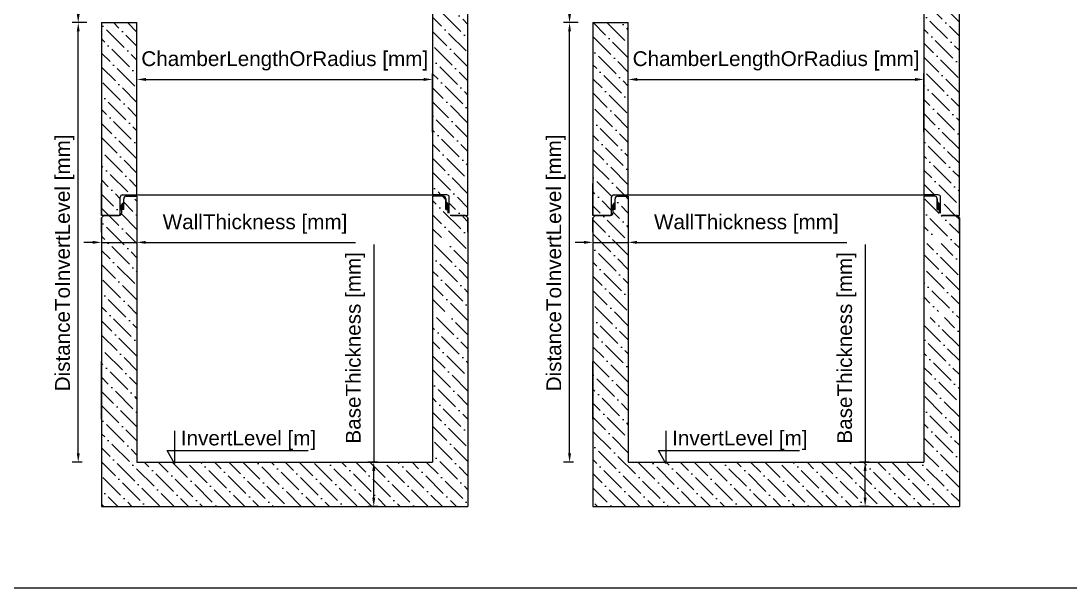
# Model space of a CAD drawing. Extents: x -36162 to -27468, y 13969 to 19902.
# Drawn here: x -33998 to -30446, y 13969 to 15888 of the extents above; entities that cross this region are included whole.
import ezdxf
from ezdxf.enums import TextEntityAlignment as Align

# ---------------------------------------------------------------- set-up
doc = ezdxf.new("R2010")
doc.units = 0
doc.header["$LTSCALE"] = 50
doc.header["$MEASUREMENT"] = 0
doc.layers.get('0').update_dxf_attribs({"lineweight": 0})
doc.layers.get('DEFPOINTS').update_dxf_attribs({"lineweight": 0})
doc.layers.add('0_5', color=250, linetype='Continuous', lineweight=0)
doc.layers.add('BA_szr', color=7, linetype='Continuous', lineweight=5)
doc.styles.add('_TCW_TXTSTY_4', font='arial.ttf', dxfattribs={"height": 50.000004})
doc.styles.get("Standard").update_dxf_attribs({"font": 'arial.ttf', "height": 50.000004})
doc.dimstyles.get("Standard").update_dxf_attribs({"dimtxt": 0.18, "dimasz": 0.18, "dimexe": 0.18, "dimexo": 0.0625, "dimgap": 0.09, "dimtad": 0, "dimtih": 1, "dimtoh": 1, "dimdec": 4, "dimzin": 0, "dimdsep": 46, "dimtxsty": 'Standard', "dimcen": 0.09, "dimadec": 0, "dimazin": 0, "dimtfac": 1, "dimtdec": 4, "dimtofl": 0, "dimtmove": 0, "dimatfit": 3, "dimfxl": 1, "dimtolj": 1, "dimtzin": 0, "dimarcsym": 0})

# ---------------------------------------------------------------- blocks, each defined once
blk = doc.blocks.new('*D27')
at = {"layer": '0_5', "color": 0, "linetype": 'ByBlock', "lineweight": -2, "transparency": 16777216}
for p, q in [((-33606, 15512.3), (-33606, 15710.3)), ((-32606, 15512.3), (-32606, 15710.3)), ((-33576, 15690.3), (-32636, 15690.3))]:
    blk.add_line(p, q, dxfattribs=at)
at = {"layer": '0_5', "color": 0, "transparency": 16777216}
for points in [[(-33576, 15695.3), (-33576, 15685.3), (-33606, 15690.3)], [(-32636, 15695.3), (-32636, 15685.3), (-32606, 15690.3)]]:
    blk.add_solid(points, dxfattribs=at)
at = {"layer": 'DEFPOINTS', "color": 0, "transparency": 16777216}
for p in [(-32606, 15690.3), (-33606, 15412.3), (-32606, 15412.3)]:
    blk.add_point(p, dxfattribs=at)
at = {"layer": '0_5', "color": 0, "transparency": 16777216, "insert": (-33106, 15753.1), "char_height": 50, "attachment_point": 5}
blk.add_mtext('\\A1;ChamberLengthOrRadius [mm]', dxfattribs=at)
blk = doc.blocks.new('*D28')
at = {"layer": '0_5', "color": 0, "linetype": 'ByBlock', "lineweight": -2, "transparency": 16777216}
for p, q in [((-32804.8, 15131.1), (-32804.8, 14395.1)), ((-32791.6, 14395.1), (-32824.8, 14395.1)), ((-32804.8, 14274.7), (-32804.8, 14365.1)), ((-32791.6, 14244.7), (-32824.8, 14244.7))]:
    blk.add_line(p, q, dxfattribs=at)
at = {"layer": '0_5', "color": 0, "transparency": 16777216}
for points in [[(-32809.8, 14365.1), (-32799.8, 14365.1), (-32804.8, 14395.1)], [(-32809.8, 14274.7), (-32799.8, 14274.7), (-32804.8, 14244.7)]]:
    blk.add_solid(points, dxfattribs=at)
at = {"layer": 'DEFPOINTS', "color": 0, "transparency": 16777216}
for p in [(-32804.8, 14395.1), (-32741.6, 14395.1), (-32741.6, 14244.7)]:
    blk.add_point(p, dxfattribs=at)
at = {"layer": '0_5', "color": 0, "transparency": 16777216, "insert": (-32866.7, 14781.8), "char_height": 50, "attachment_point": 5, "rotation": 90}
blk.add_mtext('\\A1;BaseThickness [mm]', dxfattribs=at)
blk = doc.blocks.new('*D29')
at = {"layer": '0_5', "color": 0, "linetype": 'ByBlock', "lineweight": -2, "transparency": 16777216}
for p, q in [((-33726, 15183.2), (-33726, 15158.8)), ((-33606.4, 15183.2), (-33606.4, 15158.8)), ((-33756, 15138.8), (-33786, 15138.8)), ((-33726, 15138.8), (-33606.4, 15138.8)), ((-33576.4, 15138.8), (-32866.9, 15138.8))]:
    blk.add_line(p, q, dxfattribs=at)
at = {"layer": '0_5', "color": 0, "transparency": 16777216}
for points in [[(-33756, 15143.8), (-33756, 15133.8), (-33726, 15138.8)], [(-33576.4, 15143.8), (-33576.4, 15133.8), (-33606.4, 15138.8)]]:
    blk.add_solid(points, dxfattribs=at)
at = {"layer": 'DEFPOINTS', "color": 0, "transparency": 16777216}
for p in [(-33606.4, 15138.8), (-33726, 15133.2), (-33606.4, 15133.2)]:
    blk.add_point(p, dxfattribs=at)
at = {"layer": '0_5', "color": 0, "transparency": 16777216, "insert": (-33206.6, 15200.8), "char_height": 50, "attachment_point": 5}
blk.add_mtext('\\A1;WallThickness [mm]', dxfattribs=at)
blk = doc.blocks.new('*D30')
at = {"layer": '0_5', "color": 0, "linetype": 'ByBlock', "lineweight": -2, "transparency": 16777216}
for p, q in [((-33791.6, 15882.7), (-33824.8, 15882.7)), ((-33804.8, 14424.7), (-33804.8, 15852.7)), ((-33791.6, 14394.7), (-33824.8, 14394.7))]:
    blk.add_line(p, q, dxfattribs=at)
at = {"layer": '0_5', "color": 0, "transparency": 16777216}
for points in [[(-33809.8, 15852.7), (-33799.8, 15852.7), (-33804.8, 15882.7)], [(-33809.8, 14424.7), (-33799.8, 14424.7), (-33804.8, 14394.7)]]:
    blk.add_solid(points, dxfattribs=at)
at = {"layer": 'DEFPOINTS', "color": 0, "transparency": 16777216}
for p in [(-33804.8, 15882.7), (-33741.6, 15882.7), (-33741.6, 14394.7)]:
    blk.add_point(p, dxfattribs=at)
at = {"layer": '0_5', "color": 0, "transparency": 16777216, "insert": (-33850.6, 15069.3), "char_height": 50, "attachment_point": 5, "rotation": 90}
blk.add_mtext('\\A1;DistanceToInvertLevel [mm]', dxfattribs=at)
blk = doc.blocks.new('*D31')
at = {"layer": '0_5', "color": 0, "linetype": 'ByBlock', "lineweight": -2, "transparency": 16777216}
for p, q in [((-33804.8, 17021), (-33804.8, 16092)), ((-33776, 16092), (-33824.8, 16092)), ((-33804.8, 15912.7), (-33804.8, 16062)), ((-33776, 15882.7), (-33824.8, 15882.7))]:
    blk.add_line(p, q, dxfattribs=at)
at = {"layer": '0_5', "color": 0, "transparency": 16777216}
for points in [[(-33809.8, 16062), (-33799.8, 16062), (-33804.8, 16092)], [(-33809.8, 15912.7), (-33799.8, 15912.7), (-33804.8, 15882.7)]]:
    blk.add_solid(points, dxfattribs=at)
at = {"layer": 'DEFPOINTS', "color": 0, "transparency": 16777216}
for p in [(-33804.8, 16092), (-33726, 16092), (-33726, 15882.7)]:
    blk.add_point(p, dxfattribs=at)
at = {"layer": '0_5', "color": 0, "transparency": 16777216, "insert": (-33866.7, 16603.2), "char_height": 50, "attachment_point": 5, "rotation": 90}
blk.add_mtext('\\A1;ActualPortDiameter [mm]', dxfattribs=at)
blk = doc.blocks.new('*D32')
at = {"layer": '0_5', "color": 0, "linetype": 'ByBlock', "lineweight": -2, "transparency": 16777216}
for p, q in [((-31943.5, 15512.3), (-31943.5, 15710.3)), ((-30943.5, 15512.3), (-30943.5, 15710.3)), ((-31913.5, 15690.3), (-30973.5, 15690.3))]:
    blk.add_line(p, q, dxfattribs=at)
at = {"layer": '0_5', "color": 0, "transparency": 16777216}
for points in [[(-31913.5, 15695.3), (-31913.5, 15685.3), (-31943.5, 15690.3)], [(-30973.5, 15695.3), (-30973.5, 15685.3), (-30943.5, 15690.3)]]:
    blk.add_solid(points, dxfattribs=at)
at = {"layer": 'DEFPOINTS', "color": 0, "transparency": 16777216}
for p in [(-30943.5, 15690.3), (-31943.5, 15412.3), (-30943.5, 15412.3)]:
    blk.add_point(p, dxfattribs=at)
at = {"layer": '0_5', "color": 0, "transparency": 16777216, "insert": (-31443.5, 15753.1), "char_height": 50, "attachment_point": 5}
blk.add_mtext('\\A1;ChamberLengthOrRadius [mm]', dxfattribs=at)
blk = doc.blocks.new('*D33')
at = {"layer": '0_5', "color": 0, "linetype": 'ByBlock', "lineweight": -2, "transparency": 16777216}
for p, q in [((-31142.3, 15131.1), (-31142.3, 14395.1)), ((-31129.1, 14395.1), (-31162.3, 14395.1)), ((-31142.3, 14274.7), (-31142.3, 14365.1)), ((-31129.1, 14244.7), (-31162.3, 14244.7))]:
    blk.add_line(p, q, dxfattribs=at)
at = {"layer": '0_5', "color": 0, "transparency": 16777216}
for points in [[(-31147.3, 14365.1), (-31137.3, 14365.1), (-31142.3, 14395.1)], [(-31147.3, 14274.7), (-31137.3, 14274.7), (-31142.3, 14244.7)]]:
    blk.add_solid(points, dxfattribs=at)
at = {"layer": 'DEFPOINTS', "color": 0, "transparency": 16777216}
for p in [(-31142.3, 14395.1), (-31079.1, 14395.1), (-31079.1, 14244.7)]:
    blk.add_point(p, dxfattribs=at)
at = {"layer": '0_5', "color": 0, "transparency": 16777216, "insert": (-31204.2, 14781.8), "char_height": 50, "attachment_point": 5, "rotation": 90}
blk.add_mtext('\\A1;BaseThickness [mm]', dxfattribs=at)
blk = doc.blocks.new('*D34')
at = {"layer": '0_5', "color": 0, "linetype": 'ByBlock', "lineweight": -2, "transparency": 16777216}
for p, q in [((-32063.5, 15183.2), (-32063.5, 15158.8)), ((-31943.9, 15183.2), (-31943.9, 15158.8)), ((-32093.5, 15138.8), (-32123.5, 15138.8)), ((-32063.5, 15138.8), (-31943.9, 15138.8)), ((-31913.9, 15138.8), (-31204.5, 15138.8))]:
    blk.add_line(p, q, dxfattribs=at)
at = {"layer": '0_5', "color": 0, "transparency": 16777216}
for points in [[(-32093.5, 15143.8), (-32093.5, 15133.8), (-32063.5, 15138.8)], [(-31913.9, 15143.8), (-31913.9, 15133.8), (-31943.9, 15138.8)]]:
    blk.add_solid(points, dxfattribs=at)
at = {"layer": 'DEFPOINTS', "color": 0, "transparency": 16777216}
for p in [(-31943.9, 15138.8), (-32063.5, 15133.2), (-31943.9, 15133.2)]:
    blk.add_point(p, dxfattribs=at)
at = {"layer": '0_5', "color": 0, "transparency": 16777216, "insert": (-31544.2, 15200.8), "char_height": 50, "attachment_point": 5}
blk.add_mtext('\\A1;WallThickness [mm]', dxfattribs=at)
blk = doc.blocks.new('*D35')
at = {"layer": '0_5', "color": 0, "linetype": 'ByBlock', "lineweight": -2, "transparency": 16777216}
for p, q in [((-32129.1, 15882.7), (-32162.3, 15882.7)), ((-32142.3, 14424.7), (-32142.3, 15852.7)), ((-32129.1, 14394.7), (-32162.3, 14394.7))]:
    blk.add_line(p, q, dxfattribs=at)
at = {"layer": '0_5', "color": 0, "transparency": 16777216}
for points in [[(-32147.3, 15852.7), (-32137.3, 15852.7), (-32142.3, 15882.7)], [(-32147.3, 14424.7), (-32137.3, 14424.7), (-32142.3, 14394.7)]]:
    blk.add_solid(points, dxfattribs=at)
at = {"layer": 'DEFPOINTS', "color": 0, "transparency": 16777216}
for p in [(-32142.3, 15882.7), (-32079.1, 15882.7), (-32079.1, 14394.7)]:
    blk.add_point(p, dxfattribs=at)
at = {"layer": '0_5', "color": 0, "transparency": 16777216, "insert": (-32188.2, 15069.3), "char_height": 50, "attachment_point": 5, "rotation": 90}
blk.add_mtext('\\A1;DistanceToInvertLevel [mm]', dxfattribs=at)
blk = doc.blocks.new('*D36')
at = {"layer": '0_5', "color": 0, "linetype": 'ByBlock', "lineweight": -2, "transparency": 16777216}
for p, q in [((-32142.3, 17021), (-32142.3, 16092)), ((-32113.5, 16092), (-32162.3, 16092)), ((-32142.3, 15912.7), (-32142.3, 16062)), ((-32113.5, 15882.7), (-32162.3, 15882.7))]:
    blk.add_line(p, q, dxfattribs=at)
at = {"layer": '0_5', "color": 0, "transparency": 16777216}
for points in [[(-32147.3, 16062), (-32137.3, 16062), (-32142.3, 16092)], [(-32147.3, 15912.7), (-32137.3, 15912.7), (-32142.3, 15882.7)]]:
    blk.add_solid(points, dxfattribs=at)
at = {"layer": 'DEFPOINTS', "color": 0, "transparency": 16777216}
for p in [(-32142.3, 16092), (-32063.5, 16092), (-32063.5, 15882.7)]:
    blk.add_point(p, dxfattribs=at)
at = {"layer": '0_5', "color": 0, "transparency": 16777216, "insert": (-32204.2, 16603.2), "char_height": 50, "attachment_point": 5, "rotation": 90}
blk.add_mtext('\\A1;ActualPortDiameter [mm]', dxfattribs=at)

msp = doc.modelspace()

# ---------------------------------------------------------------- hatches: boundary and pattern name
at = {"layer": '0_5', "linetype": 'Continuous', "lineweight": 0}
h = msp.add_hatch(dxfattribs=at)
h.set_pattern_fill('ANSI36', angle=90, style=0)
h.paths.add_polyline_path([(-33662.5, 15264.7), (-33651, 15277.5), (-33651, 15268.2), (-33651, 15249.7), (-33658, 15249.7), (-33658, 15243.7), (-33662.5, 15249.7)])
h = msp.add_hatch(dxfattribs=at)
h.set_pattern_fill('ANSI36', angle=90, style=0)
h.paths.add_polyline_path([(-32549.5, 15264.7), (-32561, 15277.5), (-32561, 15268.2), (-32561, 15249.7), (-32554, 15249.7), (-32554, 15243.7), (-32549.5, 15249.7)])
h = msp.add_hatch(dxfattribs=at)
h.set_pattern_fill('ANSI36', angle=90, style=0)
h.paths.add_polyline_path([(-32000, 15264.7), (-31988.5, 15277.5), (-31988.5, 15268.2), (-31988.5, 15249.7), (-31995.5, 15249.7), (-31995.5, 15243.7), (-32000, 15249.7)])
h = msp.add_hatch(dxfattribs=at)
h.set_pattern_fill('ANSI36', angle=90, style=0)
h.paths.add_polyline_path([(-30887, 15264.7), (-30898.5, 15277.5), (-30898.5, 15268.2), (-30898.5, 15249.7), (-30891.5, 15249.7), (-30891.5, 15243.7), (-30887, 15249.7)])
at = {"layer": 'BA_szr', "linetype": 'Continuous', "lineweight": 0}
h = msp.add_hatch(dxfattribs=at)
h.set_pattern_fill('ANSI36', color=256, scale=270, angle=90, style=0)
h.paths.add_polyline_path([(-33726, 16092), (-33606, 16092), (-33606, 16299.5), (-33643, 16299.5), (-33643.8, 16299.4), (-33644.5, 16299.3), (-33645.3, 16299.1), (-33646, 16298.9), (-33646.7, 16298.5), (-33647.4, 16298.1), (-33648, 16297.7), (-33648.6, 16297.1), (-33649.2, 16296.6), (-33649.6, 16295.9), (-33650, 16295.3), (-33650.4, 16294.5), (-33650.6, 16293.8), (-33650.8, 16293), (-33650.9, 16292.3), (-33651, 16291.5), (-33651, 16254.5), (-33658, 16254.5), (-33658, 16242.5), (-33658, 16241.6), (-33658.1, 16240.8), (-33658.4, 16240), (-33658.7, 16239.2), (-33659, 16238.5), (-33659.5, 16237.8), (-33660, 16237.1), (-33660.6, 16236.5), (-33661.3, 16236), (-33662, 16235.6), (-33662.7, 16235.2), (-33663.5, 16234.9), (-33664.3, 16234.7), (-33665.1, 16234.5), (-33666, 16234.5), (-33718, 16234.5), (-33726, 16226.5)])
h.paths.add_polyline_path([(-33606, 15882.7), (-33726, 15882.7), (-33726, 15229.7), (-33670.5, 15229.7), (-33669.6, 15229.8), (-33668.8, 15229.9), (-33668, 15230.1), (-33667.2, 15230.4), (-33666.5, 15230.8), (-33665.8, 15231.3), (-33665.1, 15231.8), (-33664.5, 15232.4), (-33664, 15233), (-33663.5, 15233.7), (-33663.2, 15234.5), (-33662.9, 15235.3), (-33662.6, 15236.1), (-33662.5, 15236.9), (-33662.5, 15237.7), (-33662.5, 15291.7), (-33662.4, 15292.6), (-33662.3, 15293.4), (-33662.1, 15294.2), (-33661.8, 15295), (-33661.4, 15295.7), (-33660.9, 15296.4), (-33660.4, 15297.1), (-33659.8, 15297.7), (-33659.2, 15298.2), (-33658.5, 15298.7), (-33657.7, 15299), (-33656.9, 15299.3), (-33656.1, 15299.6), (-33655.3, 15299.7), (-33654.5, 15299.7), (-33606, 15299.7)])
h = msp.add_hatch(dxfattribs=at)
h.set_pattern_fill('ANSI36', color=256, scale=270, angle=90, style=0)
h.paths.add_polyline_path([(-32549.5, 15237.7), (-32549.5, 15291.7), (-32549.5, 15292.1), (-32549.5, 15292.5), (-32549.6, 15292.9), (-32549.6, 15293.3), (-32549.7, 15293.7), (-32549.8, 15294.1), (-32550, 15294.5), (-32550.1, 15294.9), (-32550.3, 15295.3), (-32550.5, 15295.6), (-32550.7, 15296), (-32550.9, 15296.3), (-32551.1, 15296.6), (-32551.4, 15296.9), (-32551.7, 15297.2), (-32552, 15297.5), (-32552.3, 15297.8), (-32552.6, 15298.1), (-32552.9, 15298.3), (-32553.2, 15298.5), (-32553.6, 15298.7), (-32553.9, 15298.9), (-32554.3, 15299.1), (-32554.7, 15299.2), (-32555.1, 15299.4), (-32555.5, 15299.5), (-32555.9, 15299.6), (-32556.3, 15299.6), (-32556.7, 15299.7), (-32557.1, 15299.7), (-32557.5, 15299.7), (-32606, 15299.7), (-32606, 16299.5), (-32569, 16299.5), (-32568.6, 16299.5), (-32568.2, 16299.4), (-32567.8, 16299.4), (-32567.4, 16299.3), (-32567, 16299.2), (-32566.6, 16299.1), (-32566.2, 16299), (-32565.8, 16298.8), (-32565.4, 16298.7), (-32565.1, 16298.5), (-32564.7, 16298.3), (-32564.4, 16298), (-32564.1, 16297.8), (-32563.8, 16297.6), (-32563.5, 16297.3), (-32563.2, 16297), (-32562.9, 16296.7), (-32562.6, 16296.4), (-32562.4, 16296.1), (-32562.2, 16295.7), (-32562, 16295.4), (-32561.8, 16295), (-32561.6, 16294.6), (-32561.5, 16294.3), (-32561.3, 16293.9), (-32561.2, 16293.5), (-32561.1, 16293.1), (-32561.1, 16292.7), (-32561, 16292.3), (-32561, 16291.9), (-32561, 16291.5), (-32561, 16254.5), (-32554, 16254.5), (-32554, 16242.5), (-32554, 16242.1), (-32553.9, 16241.7), (-32553.9, 16241.3), (-32553.8, 16240.9), (-32553.7, 16240.5), (-32553.6, 16240.1), (-32553.5, 16239.7), (-32553.3, 16239.3), (-32553.2, 16239), (-32553, 16238.6), (-32552.8, 16238.2), (-32552.5, 16237.9), (-32552.3, 16237.6), (-32552, 16237.3), (-32551.8, 16237), (-32551.5, 16236.7), (-32551.2, 16236.4), (-32550.9, 16236.2), (-32550.5, 16235.9), (-32550.2, 16235.7), (-32549.9, 16235.5), (-32549.5, 16235.3), (-32549.1, 16235.1), (-32548.7, 16235), (-32548.4, 16234.8), (-32548, 16234.7), (-32547.6, 16234.6), (-32547.2, 16234.6), (-32546.8, 16234.5), (-32546.4, 16234.5), (-32546, 16234.5), (-32494, 16234.5), (-32486, 16226.5), (-32486, 15229.7), (-32494, 15229.7), (-32546, 15229.7)])
h = msp.add_hatch(dxfattribs=at)
h.set_pattern_fill('ANSI36', color=256, scale=270, angle=90, style=0)
h.paths.add_polyline_path([(-32063.5, 16092), (-31943.5, 16092), (-31943.5, 16299.5), (-31980.5, 16299.5), (-31981.3, 16299.4), (-31982.1, 16299.3), (-31982.8, 16299.1), (-31983.6, 16298.9), (-31984.3, 16298.5), (-31985, 16298.1), (-31985.6, 16297.7), (-31986.2, 16297.1), (-31986.7, 16296.6), (-31987.2, 16295.9), (-31987.6, 16295.3), (-31987.9, 16294.5), (-31988.2, 16293.8), (-31988.4, 16293), (-31988.5, 16292.3), (-31988.5, 16291.5), (-31988.5, 16254.5), (-31995.5, 16254.5), (-31995.5, 16242.5), (-31995.6, 16241.6), (-31995.7, 16240.8), (-31995.9, 16240), (-31996.2, 16239.2), (-31996.6, 16238.5), (-31997, 16237.8), (-31997.6, 16237.1), (-31998.2, 16236.5), (-31998.8, 16236), (-31999.5, 16235.6), (-32000.3, 16235.2), (-32001, 16234.9), (-32001.8, 16234.7), (-32002.7, 16234.5), (-32003.5, 16234.5), (-32055.5, 16234.5), (-32063.5, 16226.5)])
h.paths.add_polyline_path([(-31943.5, 15882.7), (-32063.5, 15882.7), (-32063.5, 15229.7), (-32008, 15229.7), (-32007.2, 15229.8), (-32006.3, 15229.9), (-32005.5, 15230.1), (-32004.8, 15230.4), (-32004, 15230.8), (-32003.3, 15231.3), (-32002.7, 15231.8), (-32002.1, 15232.4), (-32001.5, 15233), (-32001.1, 15233.7), (-32000.7, 15234.5), (-32000.4, 15235.3), (-32000.2, 15236.1), (-32000.1, 15236.9), (-32000, 15237.7), (-32000, 15291.7), (-32000, 15292.6), (-31999.8, 15293.4), (-31999.6, 15294.2), (-31999.3, 15295), (-31998.9, 15295.7), (-31998.5, 15296.4), (-31998, 15297.1), (-31997.4, 15297.7), (-31996.7, 15298.2), (-31996, 15298.7), (-31995.3, 15299), (-31994.5, 15299.3), (-31993.7, 15299.6), (-31992.8, 15299.7), (-31992, 15299.7), (-31943.5, 15299.7)])
h = msp.add_hatch(dxfattribs=at)
h.set_pattern_fill('ANSI36', color=256, scale=270, angle=90, style=0)
h.paths.add_polyline_path([(-30887, 15237.7), (-30887, 15291.7), (-30887, 15292.1), (-30887.1, 15292.5), (-30887.1, 15292.9), (-30887.2, 15293.3), (-30887.3, 15293.7), (-30887.4, 15294.1), (-30887.5, 15294.5), (-30887.7, 15294.9), (-30887.8, 15295.3), (-30888, 15295.6), (-30888.2, 15296), (-30888.4, 15296.3), (-30888.7, 15296.6), (-30888.9, 15296.9), (-30889.2, 15297.2), (-30889.5, 15297.5), (-30889.8, 15297.8), (-30890.1, 15298.1), (-30890.4, 15298.3), (-30890.8, 15298.5), (-30891.1, 15298.7), (-30891.5, 15298.9), (-30891.9, 15299.1), (-30892.2, 15299.2), (-30892.6, 15299.4), (-30893, 15299.5), (-30893.4, 15299.6), (-30893.8, 15299.6), (-30894.2, 15299.7), (-30894.6, 15299.7), (-30895, 15299.7), (-30943.5, 15299.7), (-30943.5, 16299.5), (-30906.5, 16299.5), (-30906.1, 16299.5), (-30905.7, 16299.4), (-30905.3, 16299.4), (-30904.9, 16299.3), (-30904.5, 16299.2), (-30904.1, 16299.1), (-30903.7, 16299), (-30903.4, 16298.8), (-30903, 16298.7), (-30902.6, 16298.5), (-30902.3, 16298.3), (-30901.9, 16298), (-30901.6, 16297.8), (-30901.3, 16297.6), (-30901, 16297.3), (-30900.7, 16297), (-30900.4, 16296.7), (-30900.2, 16296.4), (-30899.9, 16296.1), (-30899.7, 16295.7), (-30899.5, 16295.4), (-30899.3, 16295), (-30899.2, 16294.6), (-30899, 16294.3), (-30898.9, 16293.9), (-30898.8, 16293.5), (-30898.7, 16293.1), (-30898.6, 16292.7), (-30898.6, 16292.3), (-30898.5, 16291.9), (-30898.5, 16291.5), (-30898.5, 16254.5), (-30891.5, 16254.5), (-30891.5, 16242.5), (-30891.5, 16242.1), (-30891.5, 16241.7), (-30891.4, 16241.3), (-30891.3, 16240.9), (-30891.3, 16240.5), (-30891.1, 16240.1), (-30891, 16239.7), (-30890.9, 16239.3), (-30890.7, 16239), (-30890.5, 16238.6), (-30890.3, 16238.2), (-30890.1, 16237.9), (-30889.8, 16237.6), (-30889.6, 16237.3), (-30889.3, 16237), (-30889, 16236.7), (-30888.7, 16236.4), (-30888.4, 16236.2), (-30888.1, 16235.9), (-30887.7, 16235.7), (-30887.4, 16235.5), (-30887, 16235.3), (-30886.7, 16235.1), (-30886.3, 16235), (-30885.9, 16234.8), (-30885.5, 16234.7), (-30885.1, 16234.6), (-30884.7, 16234.6), (-30884.3, 16234.5), (-30883.9, 16234.5), (-30883.5, 16234.5), (-30831.5, 16234.5), (-30823.5, 16226.5), (-30823.5, 15229.7), (-30831.5, 15229.7), (-30883.5, 15229.7)])
h = msp.add_hatch(dxfattribs=at)
h.set_pattern_fill('ANSI36', color=256, scale=270, angle=90, style=0)
h.paths.add_polyline_path([(-33726, 15221.7), (-33718, 15229.7), (-33670.5, 15229.7), (-33666, 15229.7), (-33665.1, 15229.8), (-33664.3, 15229.9), (-33663.5, 15230.1), (-33662.7, 15230.4), (-33662, 15230.8), (-33661.3, 15231.3), (-33660.6, 15231.8), (-33660, 15232.4), (-33659.5, 15233), (-33659, 15233.7), (-33658.7, 15234.5), (-33658.4, 15235.3), (-33658.1, 15236.1), (-33658, 15236.9), (-33658, 15237.7), (-33658, 15249.7), (-33651, 15249.7), (-33651, 15286.7), (-33650.9, 15287.6), (-33650.8, 15288.4), (-33650.6, 15289.2), (-33650.3, 15290), (-33649.9, 15290.7), (-33649.4, 15291.4), (-33648.9, 15292.1), (-33648.3, 15292.7), (-33647.7, 15293.2), (-33647, 15293.7), (-33646.2, 15294), (-33645.4, 15294.3), (-33644.6, 15294.6), (-33643.8, 15294.7), (-33643, 15294.7), (-33606, 15294.7), (-33606, 14394.7), (-32606, 14394.7), (-32606, 14884.7), (-32536, 14884.7), (-32536, 14904.7), (-32606, 14904.7), (-32606, 15125.4), (-32606, 15134.7), (-32536, 15134.7), (-32536, 15154.7), (-32606, 15154.7), (-32606, 15294.7), (-32569, 15294.7), (-32568.1, 15294.7), (-32567.3, 15294.6), (-32566.5, 15294.3), (-32565.7, 15294), (-32565, 15293.7), (-32564.3, 15293.2), (-32563.6, 15292.7), (-32563, 15292.1), (-32562.5, 15291.4), (-32562, 15290.7), (-32561.7, 15290), (-32561.4, 15289.2), (-32561.1, 15288.4), (-32561, 15287.6), (-32561, 15286.7), (-32561, 15277.5), (-32561, 15268.2), (-32561, 15249.7), (-32554, 15249.7), (-32554, 15243.7), (-32554, 15237.7), (-32553.9, 15236.9), (-32553.8, 15236.1), (-32553.6, 15235.3), (-32553.3, 15234.5), (-32552.9, 15233.7), (-32552.4, 15233), (-32551.9, 15232.4), (-32551.3, 15231.8), (-32550.7, 15231.3), (-32550, 15230.8), (-32549.2, 15230.4), (-32548.4, 15230.1), (-32547.6, 15229.9), (-32546.8, 15229.8), (-32546, 15229.7), (-32541.5, 15229.7), (-32494, 15229.7), (-32486, 15221.7), (-32486, 15125.4), (-32486, 14244.7), (-33726, 14244.7), (-33726, 15125.4)])
h = msp.add_hatch(dxfattribs=at)
h.set_pattern_fill('ANSI36', color=256, scale=270, angle=90, style=0)
h.paths.add_polyline_path([(-32063.5, 15221.7), (-32055.5, 15229.7), (-32008, 15229.7), (-32003.5, 15229.7), (-32002.7, 15229.8), (-32001.8, 15229.9), (-32001, 15230.1), (-32000.3, 15230.4), (-31999.5, 15230.8), (-31998.8, 15231.3), (-31998.2, 15231.8), (-31997.6, 15232.4), (-31997, 15233), (-31996.6, 15233.7), (-31996.2, 15234.5), (-31995.9, 15235.3), (-31995.7, 15236.1), (-31995.6, 15236.9), (-31995.5, 15237.7), (-31995.5, 15249.7), (-31988.5, 15249.7), (-31988.5, 15286.7), (-31988.5, 15287.6), (-31988.3, 15288.4), (-31988.1, 15289.2), (-31987.8, 15290), (-31987.4, 15290.7), (-31987, 15291.4), (-31986.5, 15292.1), (-31985.9, 15292.7), (-31985.2, 15293.2), (-31984.5, 15293.7), (-31983.8, 15294), (-31983, 15294.3), (-31982.2, 15294.6), (-31981.3, 15294.7), (-31980.5, 15294.7), (-31943.5, 15294.7), (-31943.5, 14394.7), (-30943.5, 14394.7), (-30943.5, 14884.7), (-30873.5, 14884.7), (-30873.5, 14904.7), (-30943.5, 14904.7), (-30943.5, 15125.4), (-30943.5, 15134.7), (-30873.5, 15134.7), (-30873.5, 15154.7), (-30943.5, 15154.7), (-30943.5, 15294.7), (-30906.5, 15294.7), (-30905.7, 15294.7), (-30904.8, 15294.6), (-30904, 15294.3), (-30903.3, 15294), (-30902.5, 15293.7), (-30901.8, 15293.2), (-30901.2, 15292.7), (-30900.6, 15292.1), (-30900, 15291.4), (-30899.6, 15290.7), (-30899.2, 15290), (-30898.9, 15289.2), (-30898.7, 15288.4), (-30898.6, 15287.6), (-30898.5, 15286.7), (-30898.5, 15277.5), (-30898.5, 15268.2), (-30898.5, 15249.7), (-30891.5, 15249.7), (-30891.5, 15243.7), (-30891.5, 15237.7), (-30891.5, 15236.9), (-30891.3, 15236.1), (-30891.1, 15235.3), (-30890.8, 15234.5), (-30890.4, 15233.7), (-30890, 15233), (-30889.5, 15232.4), (-30888.9, 15231.8), (-30888.2, 15231.3), (-30887.5, 15230.8), (-30886.8, 15230.4), (-30886, 15230.1), (-30885.2, 15229.9), (-30884.3, 15229.8), (-30883.5, 15229.7), (-30879, 15229.7), (-30831.5, 15229.7), (-30823.5, 15221.7), (-30823.5, 15125.4), (-30823.5, 14244.7), (-32063.5, 14244.7), (-32063.5, 15125.4)])

# ---------------------------------------------------------------- linework, layer by layer
at = {"color": 7}
for p, q in [((-33726, 15882.7), (-33606, 15882.7)), ((-32063.5, 15882.7), (-31943.5, 15882.7))]:
    msp.add_line(p, q, dxfattribs=at)
at = {"color": 7, "linetype": 'Continuous', "lineweight": 0, "flags": 128}
msp.add_lwpolyline([(-36162.3, 19215.1), (-27468.5, 19215.1), (-27468.5, 13968.7), (-36162.3, 13968.7)], close=True, dxfattribs=at)
for points in [[(-33479.1, 14501), (-33479.1, 14390.2), (-33503.9, 14433.9), (-33026.3, 14433.9)], [(-31816.6, 14501), (-31816.6, 14390.2), (-31841.4, 14433.9), (-31363.8, 14433.9)]]:
    msp.add_lwpolyline(points, dxfattribs=at)
at = {"layer": '0_5', "color": 7}
for p, q in [((-32606, 16299.5), (-32606, 15299.7)), ((-30943.5, 16299.5), (-30943.5, 15299.7)), ((-32486, 15229.7), (-32486, 16226.5)), ((-30823.5, 15229.7), (-30823.5, 16226.5)), ((-33726, 15882.7), (-33726, 15229.7)), ((-33606, 15299.7), (-33606, 15882.7)), ((-32063.5, 15882.7), (-32063.5, 15229.7)), ((-31943.5, 15299.7), (-31943.5, 15882.7)), ((-33726, 15229.7), (-33726, 15337.5)), ((-32063.5, 15229.7), (-32063.5, 15337.5)), ((-33662.5, 15237.7), (-33662.5, 15291.7)), ((-33654.5, 15299.7), (-33606, 15299.7)), ((-33651, 15249.7), (-33651, 15286.7)), ((-33643, 15294.7), (-33606, 15294.7)), ((-33606, 15299.7), (-32606, 15299.7)), ((-33606, 15294.7), (-33606, 14394.7)), ((-33606, 15294.7), (-33606, 14494.7)), ((-33606, 15294.7), (-33606, 15125.4)), ((-32557.5, 15299.7), (-32606, 15299.7)), ((-32606, 15294.7), (-32606, 14394.7)), ((-32606, 15294.7), (-32606, 15125.4)), ((-32569, 15294.7), (-32606, 15294.7)), ((-32561, 15249.7), (-32561, 15286.7)), ((-32561, 15268.2), (-32561, 15286.7)), ((-32561, 15286.7), (-32561, 15277.5)), ((-32561, 15277.5), (-32549.5, 15264.7)), ((-32549.5, 15237.7), (-32549.5, 15291.7)), ((-32000, 15237.7), (-32000, 15291.7)), ((-31992, 15299.7), (-31943.5, 15299.7)), ((-31988.5, 15249.7), (-31988.5, 15286.7)), ((-31980.5, 15294.7), (-31943.5, 15294.7)), ((-31943.5, 15299.7), (-30943.5, 15299.7)), ((-31943.5, 15294.7), (-31943.5, 14394.7)), ((-31943.5, 15294.7), (-31943.5, 14494.7)), ((-31943.5, 15294.7), (-31943.5, 15125.4)), ((-30895, 15299.7), (-30943.5, 15299.7)), ((-30943.5, 15294.7), (-30943.5, 14394.7)), ((-30943.5, 15294.7), (-30943.5, 15125.4)), ((-30906.5, 15294.7), (-30943.5, 15294.7)), ((-30898.5, 15249.7), (-30898.5, 15286.7)), ((-30898.5, 15268.2), (-30898.5, 15286.7)), ((-30898.5, 15286.7), (-30898.5, 15277.5)), ((-30898.5, 15277.5), (-30887, 15264.7)), ((-30887, 15237.7), (-30887, 15291.7)), ((-33651, 15249.7), (-33658, 15249.7)), ((-33658, 15249.7), (-33658, 15237.7)), ((-32561, 15249.7), (-32554, 15249.7)), ((-32554, 15249.7), (-32554, 15237.7)), ((-32554, 15243.7), (-32549.5, 15249.7)), ((-32549.5, 15249.7), (-32549.5, 15264.7)), ((-31988.5, 15249.7), (-31995.5, 15249.7)), ((-31995.5, 15249.7), (-31995.5, 15237.7)), ((-30898.5, 15249.7), (-30891.5, 15249.7)), ((-30891.5, 15249.7), (-30891.5, 15237.7)), ((-30891.5, 15243.7), (-30887, 15249.7)), ((-30887, 15249.7), (-30887, 15264.7)), ((-33726, 15221.7), (-33718, 15229.7)), ((-33670.5, 15229.7), (-33726, 15229.7)), ((-33726, 15221.7), (-33726, 15125.4)), ((-33726, 15173.5), (-33726, 15221.7)), ((-33718, 15229.7), (-33666, 15229.7)), ((-33718, 15229.7), (-33670.5, 15229.7)), ((-33718, 15229.7), (-33672.5, 15229.7)), ((-32494, 15229.7), (-32546, 15229.7)), ((-32494, 15229.7), (-32541.5, 15229.7)), ((-32541.5, 15229.7), (-32486, 15229.7)), ((-32494, 15229.7), (-32539.5, 15229.7)), ((-32486, 15221.7), (-32494, 15229.7)), ((-32494, 15229.7), (-32486, 15229.7)), ((-32486, 15173.5), (-32486, 15221.7)), ((-32486, 15221.7), (-32486, 15125.4)), ((-32063.5, 15221.7), (-32055.5, 15229.7)), ((-32008, 15229.7), (-32063.5, 15229.7)), ((-32063.5, 15221.7), (-32063.5, 15125.4)), ((-32063.5, 15173.5), (-32063.5, 15221.7)), ((-32055.5, 15229.7), (-32003.5, 15229.7)), ((-32055.5, 15229.7), (-32008, 15229.7)), ((-32055.5, 15229.7), (-32010, 15229.7)), ((-30831.5, 15229.7), (-30883.5, 15229.7)), ((-30831.5, 15229.7), (-30879, 15229.7)), ((-30879, 15229.7), (-30823.5, 15229.7)), ((-30831.5, 15229.7), (-30877, 15229.7)), ((-30823.5, 15221.7), (-30831.5, 15229.7)), ((-30831.5, 15229.7), (-30823.5, 15229.7)), ((-30823.5, 15173.5), (-30823.5, 15221.7)), ((-30823.5, 15221.7), (-30823.5, 15125.4)), ((-33726, 15125.4), (-33726, 14244.7)), ((-32486, 15125.4), (-32486, 14244.7)), ((-32063.5, 15125.4), (-32063.5, 14244.7)), ((-30823.5, 15125.4), (-30823.5, 14244.7)), ((-33726, 14539.9), (-33726, 14735)), ((-33726, 14735), (-33726, 14637.5)), ((-32063.5, 14539.9), (-32063.5, 14735)), ((-32063.5, 14735), (-32063.5, 14637.5)), ((-33606, 14394.7), (-32606, 14394.7)), ((-31943.5, 14394.7), (-30943.5, 14394.7)), ((-33726, 14244.7), (-32486, 14244.7)), ((-32063.5, 14244.7), (-30823.5, 14244.7))]:
    msp.add_line(p, q, dxfattribs=at)
for centre, start, end in [((-33654.5, 15291.7), 90, 180), ((-33643, 15286.7), 90, 180), ((-32569, 15286.7), 0, 90), ((-32557.5, 15291.7), 0, 90), ((-31992, 15291.7), 90, 180), ((-31980.5, 15286.7), 90, 180), ((-30906.5, 15286.7), 0, 90), ((-30895, 15291.7), 0, 90), ((-33670.5, 15237.7), 270, 0), ((-33666, 15237.7), 270, 0), ((-32008, 15237.7), 270, 0), ((-32003.5, 15237.7), 270, 0)]:
    msp.add_arc(centre, 8, start, end, dxfattribs=at)

# ---------------------------------------------------------------- texts
at = {"layer": '0_5', "color": 7, "linetype": 'Continuous', "style": '_TCW_TXTSTY_4'}
for p in [(-33457.6, 14501.4), (-31795.1, 14501.4)]:
    msp.add_text('InvertLevel [m]', height=50, dxfattribs=at).set_placement(p, align=Align.TOP_LEFT)

# ---------------------------------------------------------------- dimensions: what is measured, and where the dimension line sits
at = {"layer": '0_5', "color": 7}
for base, p1, p2, angle, text, override, picture, middle in [((-33804.8, 16092), (-33726, 15882.7), (-33726, 16092), 90, 'ActualPortDiameter [mm]', {"dimtxt": 50.000004, "dimasz": 30, "dimexe": 20, "dimexo": 50, "dimgap": 30, "dimtad": 1, "dimtih": 0, "dimtoh": 0, "dimdec": 0, "dimrnd": 1e-07, "dimzin": 12, "dimcen": 2.5, "dimtfac": 30, "dimtix": 1, "dimtofl": 1, "dimtmove": 1}, '*D31', (-33804.8, 16603.2)), ((-32142.3, 16092), (-32063.5, 15882.7), (-32063.5, 16092), 90, 'ActualPortDiameter [mm]', {"dimtxt": 50.000004, "dimasz": 30, "dimexe": 20, "dimexo": 50, "dimgap": 30, "dimtad": 1, "dimtih": 0, "dimtoh": 0, "dimdec": 0, "dimrnd": 1e-07, "dimzin": 12, "dimcen": 2.5, "dimtfac": 30, "dimtix": 1, "dimtofl": 1, "dimtmove": 1}, '*D36', (-32142.3, 16603.2)), ((-33804.8, 15882.7), (-33741.6, 14394.7), (-33741.6, 15882.7), 90, 'DistanceToInvertLevel [mm]', {"dimtxt": 50.000004, "dimasz": 30, "dimexe": 20, "dimexo": 50, "dimgap": 30, "dimtad": 1, "dimtih": 0, "dimtoh": 0, "dimdec": 0, "dimrnd": 1e-07, "dimzin": 12, "dimcen": 2.5, "dimtfac": 30, "dimtix": 1, "dimtofl": 1, "dimtmove": 1}, '*D30', (-33788.7, 15069.3)), ((-32142.3, 15882.7), (-32079.1, 14394.7), (-32079.1, 15882.7), 90, 'DistanceToInvertLevel [mm]', {"dimtxt": 50.000004, "dimasz": 30, "dimexe": 20, "dimexo": 50, "dimgap": 30, "dimtad": 1, "dimtih": 0, "dimtoh": 0, "dimdec": 0, "dimrnd": 1e-07, "dimzin": 12, "dimcen": 2.5, "dimtfac": 30, "dimtix": 1, "dimtofl": 1, "dimtmove": 1}, '*D35', (-32126.2, 15069.3)), ((-32606, 15690.3), (-33606, 15412.3), (-32606, 15412.3), 0, 'ChamberLengthOrRadius [mm]', {"dimtxt": 50.000004, "dimasz": 30, "dimexe": 20, "dimexo": 100, "dimgap": 30, "dimtad": 1, "dimtih": 0, "dimtoh": 0, "dimdec": 0, "dimrnd": 1e-07, "dimzin": 12, "dimcen": 2.5, "dimtfac": 30, "dimtofl": 1}, '*D27', (-33106, 15690.3)), ((-30943.5, 15690.3), (-31943.5, 15412.3), (-30943.5, 15412.3), 0, 'ChamberLengthOrRadius [mm]', {"dimtxt": 50.000004, "dimasz": 30, "dimexe": 20, "dimexo": 100, "dimgap": 30, "dimtad": 1, "dimtih": 0, "dimtoh": 0, "dimdec": 0, "dimrnd": 1e-07, "dimzin": 12, "dimcen": 2.5, "dimtfac": 30, "dimtofl": 1}, '*D32', (-31443.5, 15690.3)), ((-32804.8, 14395.1), (-32741.6, 14244.7), (-32741.6, 14395.1), 90, 'BaseThickness [mm]', {"dimtxt": 50.000004, "dimasz": 30, "dimexe": 20, "dimexo": 50, "dimgap": 30, "dimtad": 1, "dimtih": 0, "dimtoh": 0, "dimdec": 0, "dimrnd": 1e-07, "dimzin": 12, "dimcen": 2.5, "dimtfac": 30, "dimtix": 1, "dimtofl": 1, "dimtmove": 1}, '*D28', (-32788.7, 14781.8)), ((-31142.3, 14395.1), (-31079.1, 14244.7), (-31079.1, 14395.1), 90, 'BaseThickness [mm]', {"dimtxt": 50.000004, "dimasz": 30, "dimexe": 20, "dimexo": 50, "dimgap": 30, "dimtad": 1, "dimtih": 0, "dimtoh": 0, "dimdec": 0, "dimrnd": 1e-07, "dimzin": 12, "dimcen": 2.5, "dimtfac": 30, "dimtix": 1, "dimtofl": 1, "dimtmove": 1}, '*D33', (-31126.2, 14781.8))]:
    dim = msp.add_linear_dim(base=base, p1=p1, p2=p2, angle=angle, text=text, dimstyle='Standard', override=override, dxfattribs=at)
    dim.commit()
    dim.dimension.update_dxf_attribs({"geometry": picture, "text_midpoint": middle, "dimtype": 161})
for p1, p2, picture, middle in [((-33726, 15133.2), (-33606.4, 15133.2), '*D29', (-33206.6, 15200.8)), ((-32063.5, 15133.2), (-31943.9, 15133.2), '*D34', (-31544.2, 15200.8))]:
    dim = msp.add_aligned_dim(p1=p1, p2=p2, distance=5.6, text='WallThickness [mm]', dimstyle='Standard', override={"dimtxt": 50.000004, "dimasz": 30, "dimexe": 20, "dimexo": 50, "dimgap": 30, "dimtad": 1, "dimtih": 0, "dimtoh": 0, "dimdec": 0, "dimrnd": 1e-07, "dimzin": 12, "dimcen": 2.5, "dimtfac": 30, "dimtofl": 1}, dxfattribs=at)
    dim.commit()
    dim.dimension.update_dxf_attribs({"geometry": picture, "text_midpoint": middle})

doc.saveas('drawing.dxf')
